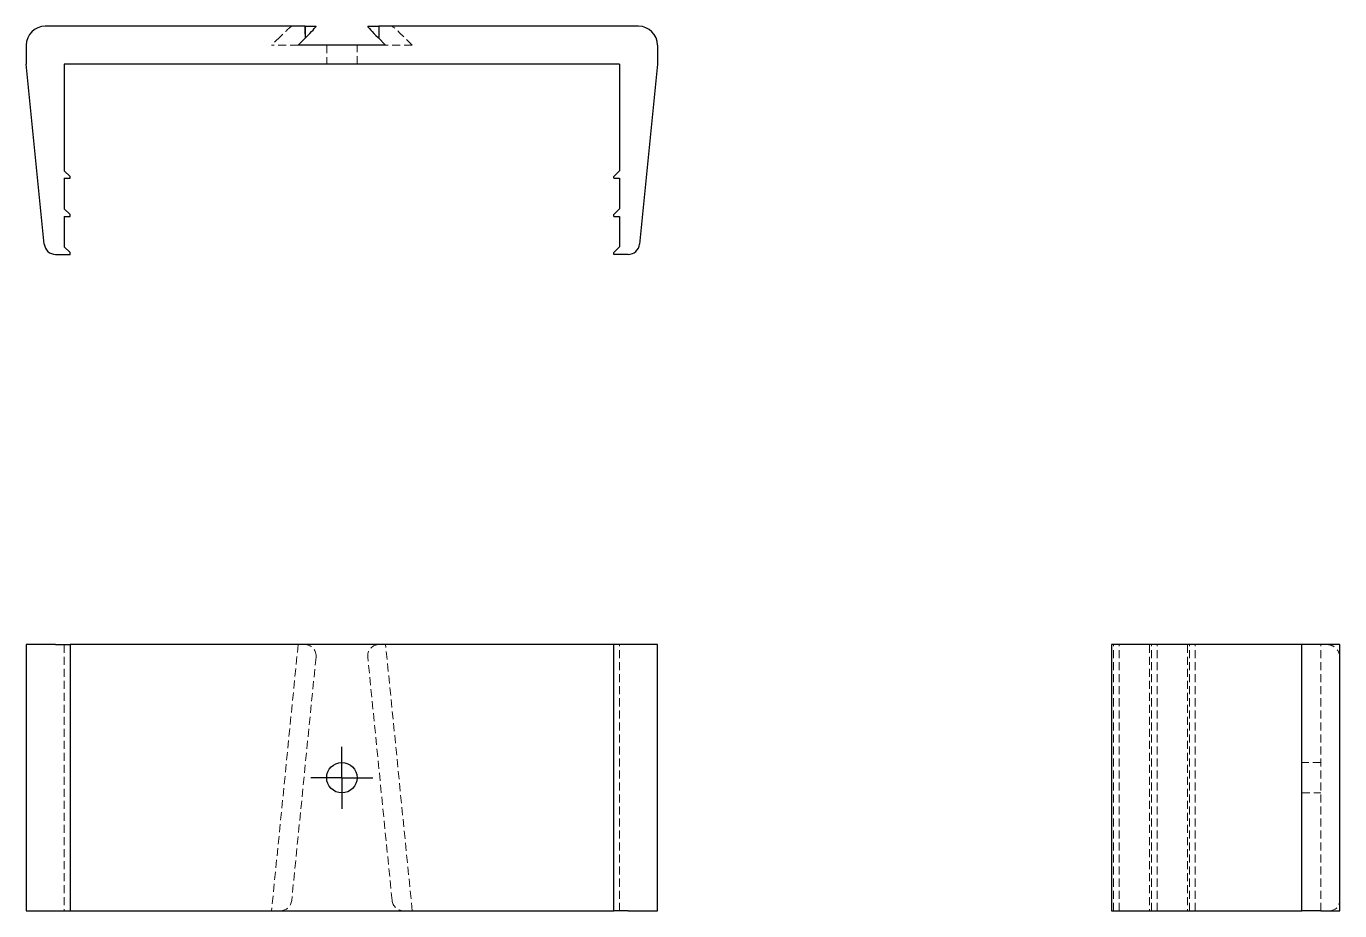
# Model space of a CAD drawing. Header units: millimetres. Extents: x 33 to 241, y 36 to 176.
import ezdxf

# ---------------------------------------------------------------- set-up
doc = ezdxf.new("R2010")
doc.units = ezdxf.units.MM
doc.linetypes.add('HIDDEN', pattern=[1.905, 1.27, -0.635])
doc.layers.add('10', color=7, linetype='Continuous')

# ---------------------------------------------------------------- blocks, each defined once
blk = doc.blocks.new('SW_CENTERMARKSYMBOL_0')
at = {"layer": '10', "color": 0}
for p, q in [((0, 2.5), (0, 4.91)), ((0, 0), (0, 2.5)), ((-2.5, 0), (-4.91, 0)), ((0, 0), (-2.5, 0)), ((0, 0), (0, -2.5)), ((0, 0), (2.5, 0)), ((2.5, 0), (4.91, 0)), ((0, -2.5), (0, -4.91))]:
    blk.add_line(p, q, dxfattribs=at)

msp = doc.modelspace()

# ---------------------------------------------------------------- linework, layer by layer
at = {"color": 7, "linetype": 'Continuous', "lineweight": 25}
for p, q in [((77.16, 176.07), (36.01, 176.07)), ((77.14, 176.07), (78.91, 176.07)), ((77.16, 176.07), (77.16, 174.27)), ((78.91, 176.06), (78.91, 176.07)), ((87.09, 176.07), (87.09, 176.06)), ((87.09, 176.07), (88.86, 176.07)), ((129.99, 176.07), (88.84, 176.07)), ((88.84, 176.07), (88.84, 174.27)), ((33, 173.06), (33, 170.05)), ((76.07, 173.06), (77.28, 174.27)), ((89.93, 173.06), (76.07, 173.06)), ((77.28, 174.27), (77.16, 174.27)), ((88.84, 174.27), (88.72, 174.27)), ((88.72, 174.27), (89.93, 173.06)), ((133, 173.06), (133, 170.05)), ((35.85, 141.56), (33, 170.05)), ((126.98, 170.05), (39.02, 170.05)), ((39.02, 170.05), (39.02, 153.18)), ((126.98, 170.05), (126.98, 153.18)), ((133, 170.05), (130.15, 141.56)), ((39.02, 153.18), (39.93, 152.28)), ((39.02, 151.98), (39.93, 151.98)), ((39.02, 151.98), (39.02, 147.16)), ((39.93, 151.98), (39.93, 152.28)), ((126.07, 152.28), (126.98, 153.18)), ((126.07, 151.98), (126.07, 152.28)), ((126.07, 151.98), (126.98, 151.98)), ((126.98, 151.98), (126.98, 147.16)), ((39.02, 147.16), (39.93, 146.25)), ((39.02, 145.95), (39.93, 145.95)), ((39.02, 145.95), (39.02, 141.13)), ((39.93, 145.95), (39.93, 146.25)), ((126.07, 146.25), (126.98, 147.16)), ((126.07, 145.95), (126.07, 146.25)), ((126.07, 145.95), (126.98, 145.95)), ((126.98, 145.95), (126.98, 141.13)), ((37.65, 139.93), (39.93, 139.93)), ((39.02, 141.13), (39.93, 140.23)), ((39.93, 139.93), (39.93, 140.23)), ((126.07, 140.23), (126.98, 141.13)), ((126.07, 139.93), (126.07, 140.23)), ((128.35, 139.93), (126.07, 139.93)), ((33, 78.08), (33, 35.92)), ((35.85, 78.08), (33, 78.08)), ((37.65, 78.08), (35.85, 78.08)), ((37.65, 78.08), (39.93, 78.08)), ((39.93, 78.08), (39.93, 35.92)), ((126.07, 78.08), (39.93, 78.08)), ((126.07, 35.92), (126.07, 78.08)), ((128.35, 78.08), (126.07, 78.08)), ((130.15, 78.08), (128.35, 78.08)), ((133, 78.08), (130.15, 78.08)), ((133, 35.92), (133, 78.08)), ((204.93, 78.08), (204.93, 35.92)), ((206.56, 78.08), (204.93, 78.08)), ((235.05, 78.08), (206.56, 78.08)), ((235.05, 35.92), (235.05, 78.08)), ((238.06, 78.08), (235.05, 78.08)), ((241.07, 78.08), (238.06, 78.08)), ((241.07, 35.92), (241.07, 78.08)), ((33, 35.92), (35.85, 35.92)), ((35.85, 35.92), (37.65, 35.92)), ((37.65, 35.92), (39.93, 35.92)), ((39.93, 35.92), (126.07, 35.92)), ((128.35, 35.92), (126.07, 35.92)), ((128.35, 35.92), (130.15, 35.92)), ((130.15, 35.92), (133, 35.92)), ((204.93, 35.92), (206.56, 35.92)), ((206.56, 35.92), (235.05, 35.92)), ((238.06, 35.92), (235.05, 35.92)), ((238.06, 35.92), (241.07, 35.92))]:
    msp.add_line(p, q, dxfattribs=at)
at = {"color": 7, "linetype": 'HIDDEN', "lineweight": 18}
for p, q in [((77.14, 176.07), (77.14, 174.27)), ((88.86, 176.07), (88.86, 174.27)), ((73.25, 174.44), (71.86, 173.06)), ((76.07, 173.06), (71.86, 173.06)), ((77.16, 174.27), (77.14, 174.27)), ((80.59, 173.06), (80.59, 170.05)), ((85.41, 170.05), (85.41, 173.06)), ((88.86, 174.27), (88.84, 174.27)), ((94.14, 173.06), (89.93, 173.06)), ((94.14, 173.06), (92.75, 174.44)), ((39.02, 78.08), (39.02, 35.92)), ((76.07, 78.08), (71.86, 35.92)), ((77.28, 78.08), (77.28, 78.08)), ((88.72, 78.08), (88.72, 78.08)), ((94.14, 35.92), (89.93, 78.08)), ((126.98, 35.92), (126.98, 78.08)), ((205.23, 35.92), (205.23, 78.08)), ((206.13, 35.92), (206.13, 78.08)), ((210.95, 78.08), (210.95, 35.92)), ((211.25, 35.92), (211.25, 78.08)), ((212.16, 35.92), (212.16, 78.08)), ((216.98, 78.08), (216.98, 35.92)), ((217.28, 35.92), (217.28, 78.08)), ((218.18, 35.92), (218.18, 78.08)), ((238.06, 35.92), (238.06, 78.08)), ((239.27, 78.08), (239.27, 78.08)), ((241.07, 78.08), (239.27, 78.08)), ((239.27, 78.08), (239.27, 78.08)), ((78.9, 76.1), (75.05, 37.54)), ((90.95, 37.54), (87.1, 76.1)), ((238.06, 59.41), (235.05, 59.41)), ((235.05, 54.59), (238.06, 54.59))]:
    msp.add_line(p, q, dxfattribs=at)
at = {"color": 7, "linetype": 'Continuous', "lineweight": 25}
msp.add_circle((83, 57), 2.41, dxfattribs=at)
for centre, radius, start, end in [((36.01, 173.06), 3.01, 90, 180), ((129.99, 173.06), 3.01, 0, 90), ((37.65, 141.73), 1.81, 185.7106, 270), ((128.35, 141.73), 1.81, 270, 354.2894)]:
    msp.add_arc(centre, radius, start, end, dxfattribs=at)
at = {"color": 7, "linetype": 'HIDDEN', "lineweight": 18}
for centre, radius, start, end in [((77.1, 76.28), 1.81, 84.2894, 88.9485), ((77.16, 76.88), 1.2, 90, 91.2878), ((77.1, 76.28), 1.81, 354.2894, 84.2894), ((88.9, 76.28), 1.81, 95.7106, 185.7106), ((88.9, 76.28), 1.81, 91.0515, 95.7106), ((88.84, 76.88), 1.2, 88.7122, 90), ((73.25, 37.72), 1.81, 270, 354.2894), ((92.75, 37.72), 1.81, 185.7106, 270)]:
    msp.add_arc(centre, radius, start, end, dxfattribs=at)
for centre, major_axis, ratio, start_param, end_param in [((73.25, 174.27), (1.8, 1.8), 0.049876, 0.049834, 1.520962), ((77.1, 174.27), (1.8, 1.8), 0.049876, 6.233351, 6.33302), ((88.9, 174.27), (-1.8, 1.8), 0.049876, 6.233351, 6.33302), ((92.75, 174.27), (-1.8, 1.8), 0.049876, 4.762223, 6.233351), ((239.27, 76.28), (-1.34, 1.34), 0.904988, 3.877156, 5.447953), ((239.27, 37.72), (1.34, -1.34), 0.904988, 5.547621, 7.018749)]:
    msp.add_ellipse(centre, major_axis=major_axis, ratio=ratio, start_param=start_param, end_param=end_param, dxfattribs=at)
at = {"color": 7, "linetype": 'Continuous', "lineweight": 25}
for centre, major_axis, start_param, end_param in [((77.1, 174.27), (1.8, 1.8), 4.762223, 6.233351), ((88.9, 174.27), (-1.8, 1.8), 0.049834, 1.520962)]:
    msp.add_ellipse(centre, major_axis=major_axis, ratio=0.049876, start_param=start_param, end_param=end_param, dxfattribs=at)

# ---------------------------------------------------------------- block references
at = {"layer": '10'}
msp.add_blockref('SW_CENTERMARKSYMBOL_0', (83, 57), dxfattribs=at)

doc.saveas('drawing.dxf')
